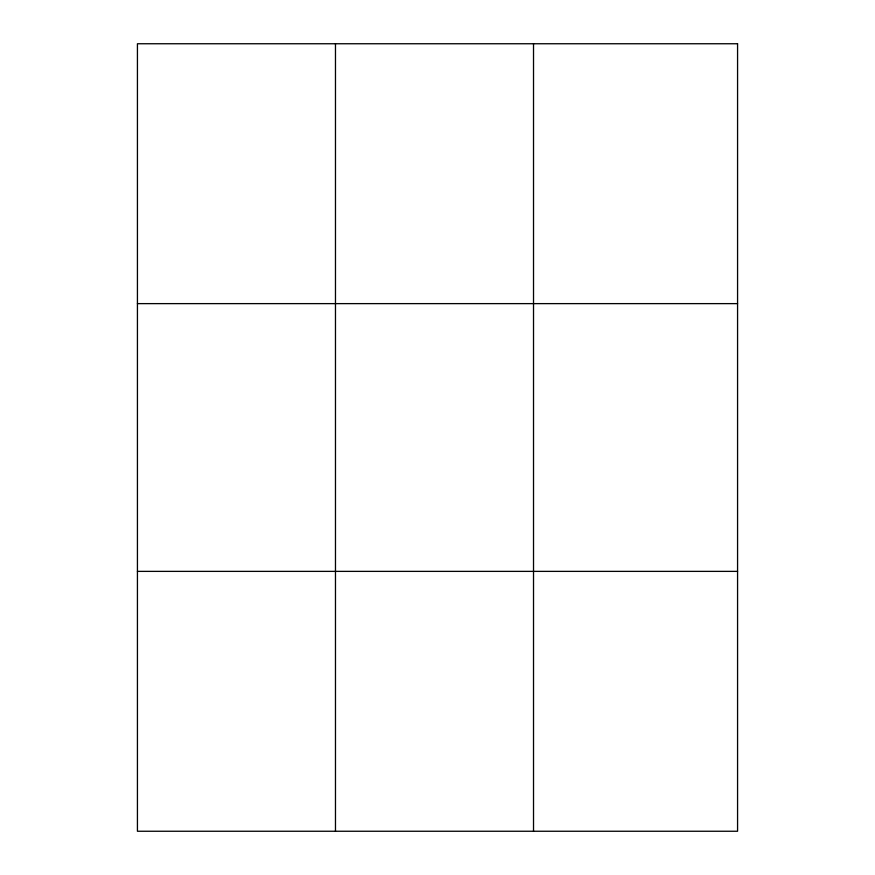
<?xml version="1.0" encoding="UTF-8"?>
<svg xmlns="http://www.w3.org/2000/svg" width="875" height="875" viewBox="0 0 875 875"><rect width="100%" height="100%" fill="white"/><g stroke="black" fill="none" stroke-linecap="round" stroke-linejoin="round"><path stroke-width="1.31" d="M335.475 43.75L335.475 831.25M533.52 43.75L533.52 831.25M137.43 303.625L737.57 303.625M137.43 571.375L737.57 571.375M737.57 43.75L737.57 831.25L137.43 831.25L137.43 43.75L737.57 43.75"/></g></svg>
